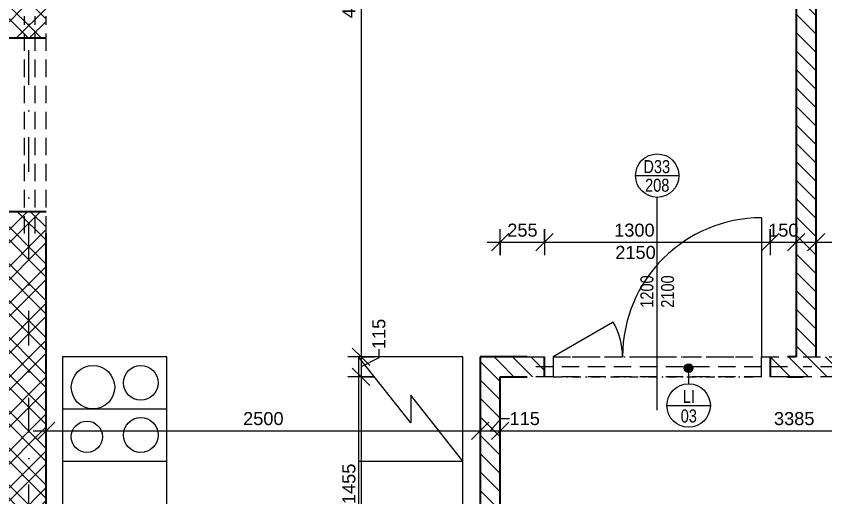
# Model space of a CAD drawing. Header units: millimetres. Extents: x -47720 to -5768, y -7799 to 13087.
# Drawn here: x -45007 to -40350, y 933 to 3698 of the extents above; entities that cross this region are included whole.
import ezdxf

# ---------------------------------------------------------------- set-up
doc = ezdxf.new("R2010")
doc.units = ezdxf.units.MM
for name, pattern in [('HA_Dash_3mm-S1mm', [150, 100, -50]), ('HA_DashDot_10mm-S3mm', [500, 200, -150, 0, -150]), ('HA_DashDot_2_2mm-S0_6mm', [110, 50, -30, 0, -30])]:
    doc.linetypes.add(name, pattern=pattern)
for name, color, linetype, lineweight in [('A-____-____-DIMS', 9, 'Continuous', 5), ('A-____-____-DIMS-50', 9, 'Continuous', 5), ('A-DOOR-____-IDEN', 9, 'Continuous', 9), ('A-DOOR-____-MCUT', 9, 'HA_DashDot_2_2mm-S0_6mm', 9), ('A-DOOR-____-OTLN', 9, 'Continuous', 9), ('A-DOOR-FRAM-MCUT', 9, 'Continuous', 9), ('A-GENM-____-HDLN', 9, 'HA_Dash_3mm-S1mm', 9), ('A-GENM-____-IDEN', 9, 'Continuous', 9), ('A-GENM-____-OTLN', 9, 'Continuous', 9), ('A-WALL-____-MCUT', 9, 'Continuous', 25), ('A-WALL-____-PATT', 9, 'Continuous', 25), ('I-WALL-____-MCUT', 9, 'Continuous', 25), ('Q-CASE-____-OTLN', 9, 'Continuous', 9), ('Q-SPCQ-____-OTLN', 9, 'Continuous', 9), ('S-GRID-____-OTLN', 9, 'Continuous', 5)]:
    doc.layers.add(name, color=color, linetype=linetype, lineweight=lineweight)
doc.styles.add('Arial_1', font='arial.ttf', dxfattribs={"height": 75})
doc.styles.add('Arial_2', font='arial.ttf', dxfattribs={"width": 0.8, "height": 75})
doc.dimstyles.new('Inner_Dimensions', dxfattribs={"dimscale": 304.8, "dimtxt": 76.519455, "dimasz": 0.328084, "dimexe": 0.246063, "dimexo": 0.0625, "dimgap": 0.032808, "dimtad": 1, "dimdec": 0, "dimzin": 0, "dimdsep": 46, "dimtxsty": 'Arial_1', "dimblk1": 'OBLIQUE', "dimblk2": 'OBLIQUE', "dimsah": 1, "dimcen": 0.09, "dimdle": 0.246063, "dimazin": 0, "dimtfac": 1, "dimtdec": 4, "dimtix": 1, "dimtmove": 0, "dimatfit": 3, "dimfxl": 0.246063, "dimfxlon": 1, "dimtvp": 1, "dimtolj": 1, "dimtzin": 0, "dimlwd": 9, "dimlwe": 9, "dimarcsym": 2})
doc.dimstyles.new('Inner_Dimensions_1', dxfattribs={"dimscale": 304.8, "dimtxt": 76.519455, "dimasz": 0.328084, "dimexe": 0.246063, "dimexo": 0.0625, "dimgap": 0.032808, "dimtad": 1, "dimdec": 0, "dimzin": 0, "dimdsep": 46, "dimtxsty": 'Arial_1', "dimblk1": 'OBLIQUE', "dimblk2": 'OBLIQUE', "dimsah": 1, "dimcen": 0.09, "dimdle": 0.246063, "dimazin": 0, "dimtfac": 1, "dimtdec": 4, "dimtix": 1, "dimtmove": 1, "dimatfit": 3, "dimfxl": 0.246063, "dimfxlon": 1, "dimtvp": 1, "dimtolj": 1, "dimtzin": 0, "dimlwd": 9, "dimlwe": 9, "dimarcsym": 2})
doc.dimstyles.new('Inner_Dimensions_2', dxfattribs={"dimscale": 304.8, "dimtxt": 76.519455, "dimasz": 0.328084, "dimexe": 0.246063, "dimexo": 0.0625, "dimgap": 0.032808, "dimtad": 1, "dimdec": 0, "dimzin": 0, "dimdsep": 46, "dimtxsty": 'Arial_1', "dimblk1": 'OBLIQUE', "dimblk2": 'OBLIQUE', "dimsah": 1, "dimcen": 0.09, "dimdle": 0.246063, "dimazin": 0, "dimtfac": 1, "dimtdec": 4, "dimtix": 1, "dimtmove": 2, "dimatfit": 3, "dimfxl": 0.246063, "dimfxlon": 1, "dimtvp": 1, "dimtolj": 1, "dimtzin": 0, "dimlwd": 9, "dimlwe": 9, "dimarcsym": 2})
pattern_1 = [(135, (0, 0), (-53.03301, -53.03301), [])]

# ---------------------------------------------------------------- blocks, each defined once
blk = doc.blocks.new('HA_DR_Double_Swing_Solid - In_BJ_1200x2100_800-1662813-DPS_2NP-C')
at = {"layer": 'A-DOOR-____-MCUT'}
for p, q in [((-600, 57.5), (600, 57.5)), ((-600, -57.5), (600, -57.5))]:
    blk.add_line(p, q, dxfattribs=at)
at = {"layer": 'A-DOOR-____-OTLN', "lineweight": 5}
for p, q in [((600, 857.5), (600, 57.5)), ((-253.6, 257.5), (-599.9, 57.5))]:
    blk.add_line(p, q, dxfattribs=at)
for centre, radius, start, end in [((600, 57.5), 800, 90, 180), ((-600, 57.5), 400, 360, 30)]:
    blk.add_arc(centre, radius, start, end, dxfattribs=at)
at = {"layer": 'A-DOOR-FRAM-MCUT'}
for p, q in [((-600, 57.5), (-600, -57.5)), ((600, -57.5), (600, 57.5))]:
    blk.add_line(p, q, dxfattribs=at)
blk = doc.blocks.new('Lednice_Mraznička_ADNS - Lednice 600x600x1800-V4-DPS_2NP-C')
at = {"layer": 'Q-SPCQ-____-OTLN'}
for p, q in [((300, 300), (-300, 300)), ((-300, 300), (-300, -300)), ((300, 300), (-80, 0)), ((300, -300), (300, 300)), ((80, 0), (-300, -300)), ((-80, 0), (80, 0)), ((-300, -300), (300, -300))]:
    blk.add_line(p, q, dxfattribs=at)
blk = doc.blocks.new('Kuchyňská_linka_sporák_ADNS - 600x600x800-1423137-DPS_2NP-C')
at = {"layer": 'Q-SPCQ-____-OTLN'}
for p, q in [((600, 600), (0, 600)), ((0, 600), (0, 0)), ((600, 600), (0, 600)), ((0, 600), (0, 300)), ((600, 0), (600, 600)), ((600, 300), (600, 600)), ((0, 300), (600, 300)), ((0, 0), (600, 0))]:
    blk.add_line(p, q, dxfattribs=at)
for centre, radius in [((175, 425), 125), ((450, 450), 100), ((450, 150), 100), ((140, 140), 90)]:
    blk.add_circle(centre, radius, dxfattribs=at)
blk = doc.blocks.new('Casework 22 - Casework 6-1427947-DPS_2NP-C')
at = {"layer": 'Q-CASE-____-OTLN'}
for p, q in [((-44739.9, 1138.2), (-44739.9, 268.2)), ((-44139.9, 868.2), (-44139.9, 1138.2)), ((-43034.9, 1138.2), (-43034.9, 868.2)), ((-42434.9, 268.2), (-42434.9, 1138.2)), ((-43639.9, 868.2), (-44139.9, 868.2)), ((-43034.9, 868.2), (-43039.9, 868.2)), ((-44739.9, 268.2), (-43639.9, 268.2)), ((-43039.9, 268.2), (-42434.9, 268.2))]:
    blk.add_line(p, q, dxfattribs=at)
blk = doc.blocks.new('TB_Porotherm KP11_5_1250mm - TB_Porotherm KP11_5_1250mm-1870064-DPS_2NP-C')
at = {"layer": 'A-GENM-____-HDLN'}
for p, q in [((-625, 57.5), (625, 57.5)), ((-625, 0), (625, 0)), ((625, -57.5), (-625, -57.5))]:
    blk.add_line(p, q, dxfattribs=at)
blk = doc.blocks.new('TB_Porotherm KP11_5_1500mm - TB_Porotherm KP11_5_1500mm-1870867-DPS_2NP-C')
at = {"layer": 'A-GENM-____-HDLN'}
for p, q in [((-750, 57.5), (750, 57.5)), ((-750, 0), (750, 0)), ((750, -57.5), (-750, -57.5))]:
    blk.add_line(p, q, dxfattribs=at)
blk = doc.blocks.new('TB_Porotherm KPVarioUNI_1250mm - TB_Porotherm KPVarioUNI_1250mm-1891196-DPS_2NP-C')
at = {"layer": 'A-GENM-____-HDLN'}
for p, q in [((-625, 205), (625, 205)), ((-625, 105), (625, 105)), ((-625, 30), (625, 30)), ((-100, 0), (100, 0)), ((-625, -95), (625, -95)), ((-625, -157.5), (625, -157.5)), ((-625, -220), (625, -220))]:
    blk.add_line(p, q, dxfattribs=at)
blk = doc.blocks.new('DIMBLOCK15-DPS_2NP-C')
at = {"layer": 'A-____-____-DIMS-50', "lineweight": 9}
for p, q in [((-44834.9, 1387.9), (-44834.9, 1237.9)), ((-44834.9, 1312.9), (-44834.9, 1387.9)), ((-44834.9, 1312.9), (-44784.9, 1362.9)), ((-42334.9, 1387.9), (-42334.9, 1237.9)), ((-42334.9, 1312.9), (-42334.9, 1387.9)), ((-42334.9, 1312.9), (-42284.9, 1362.9)), ((-44909.9, 1312.9), (-42334.9, 1312.9)), ((-44834.9, 1312.9), (-44884.9, 1262.9)), ((-42334.9, 1312.9), (-42384.9, 1262.9))]:
    blk.add_line(p, q, dxfattribs=at)
at = {"layer": 'A-____-____-DIMS-50', "color": 0, "lineweight": 9, "insert": (-43700.3, 1420.3), "char_height": 75, "width": 276.883, "attachment_point": 1, "line_spacing_factor": 0.941778, "style": 'Arial_1'}
blk.add_mtext('2500', dxfattribs=at)
blk = doc.blocks.new('_Oblique')
at = {"color": 0, "linetype": 'ByBlock', "lineweight": -2}
blk.add_line((-0.5, -0.5), (0.5, 0.5), dxfattribs=at)
blk = doc.blocks.new('DIMBLOCK16-DPS_2NP-C')
at = {"layer": 'A-____-____-DIMS-50', "lineweight": 9}
for p, q in [((-42334.9, 1387.9), (-42334.9, 1237.9)), ((-42334.9, 1312.9), (-42334.9, 1387.9)), ((-42334.9, 1312.9), (-42284.9, 1362.9)), ((-42215.7, 1381.8), (-42277.4, 1312.9)), ((-42219.9, 1387.9), (-42219.9, 1237.9)), ((-42219.9, 1312.9), (-42219.9, 1387.9)), ((-42219.9, 1312.9), (-42169.9, 1362.9)), ((-42165.7, 1381.8), (-42215.7, 1381.8)), ((-42334.9, 1312.9), (-42384.9, 1262.9)), ((-42334.9, 1312.9), (-42219.9, 1312.9)), ((-42219.9, 1312.9), (-42269.9, 1262.9))]:
    blk.add_line(p, q, dxfattribs=at)
at = {"layer": 'A-____-____-DIMS-50', "color": 0, "lineweight": 9, "insert": (-42165.7, 1420.3), "char_height": 75, "width": 207.662, "attachment_point": 1, "line_spacing_factor": 0.941778, "style": 'Arial_1'}
blk.add_mtext('115', dxfattribs=at)
blk = doc.blocks.new('DIMBLOCK17-DPS_2NP-C')
at = {"layer": 'A-____-____-DIMS-50', "lineweight": 9}
for p, q in [((-42219.9, 1387.9), (-42219.9, 1237.9)), ((-42219.9, 1312.9), (-42219.9, 1387.9)), ((-42219.9, 1312.9), (-42169.9, 1362.9)), ((-38834.9, 1387.9), (-38834.9, 1237.9)), ((-38834.9, 1312.9), (-38834.9, 1387.9)), ((-38834.9, 1312.9), (-38784.9, 1362.9)), ((-42219.9, 1312.9), (-42269.9, 1262.9)), ((-42219.9, 1312.9), (-38834.9, 1312.9)), ((-38834.9, 1312.9), (-38884.9, 1262.9))]:
    blk.add_line(p, q, dxfattribs=at)
at = {"layer": 'A-____-____-DIMS-50', "color": 0, "lineweight": 9, "insert": (-40642.8, 1420.3), "char_height": 75, "width": 276.883, "attachment_point": 1, "line_spacing_factor": 0.941778, "style": 'Arial_1'}
blk.add_mtext('3385', dxfattribs=at)
blk = doc.blocks.new('HA_TAG_Door_TypeMark_wDimensions - Scale50_Left with Bouble-921048-DPS_2NP-C')
at = {"layer": 'A-DOOR-____-IDEN'}
for p, q in [((-2.5, 22), (2.5, 22)), ((0, -5), (0, 19.5))]:
    blk.add_line(p, q, dxfattribs=at)
blk.add_circle((0, 22), 2.5, dxfattribs=at)
blk = doc.blocks.new('DIMBLOCK175-DPS_2NP-C')
at = {"layer": 'A-____-____-DIMS-50', "lineweight": 9}
for p, q in [((-42219.9, 2322.1), (-42219.9, 2472.1)), ((-41964.9, 2472.1), (-41964.9, 2322.1)), ((-41964.9, 2397.1), (-41964.9, 2472.1)), ((-42219.9, 2397.1), (-42169.9, 2447.1)), ((-41964.9, 2397.1), (-41914.9, 2447.1)), ((-42294.9, 2397.1), (-41964.9, 2397.1)), ((-42219.9, 2397.1), (-42269.9, 2347.1)), ((-42219.9, 2397.1), (-42219.9, 2322.1)), ((-41964.9, 2397.1), (-42014.9, 2347.1))]:
    blk.add_line(p, q, dxfattribs=at)
at = {"layer": 'A-____-____-DIMS-50', "color": 0, "lineweight": 9, "insert": (-42178.9, 2504.5), "char_height": 75, "width": 207.662, "attachment_point": 1, "line_spacing_factor": 0.941778, "style": 'Arial_1'}
blk.add_mtext('255', dxfattribs=at)
blk = doc.blocks.new('DIMBLOCK176-DPS_2NP-C')
at = {"layer": 'A-____-____-DIMS-50', "lineweight": 9}
for p, q in [((-41964.9, 2472.1), (-41964.9, 2322.1)), ((-41964.9, 2397.1), (-41964.9, 2472.1)), ((-40664.9, 2472.1), (-40664.9, 2322.1)), ((-40664.9, 2397.1), (-40664.9, 2472.1)), ((-41964.9, 2397.1), (-41914.9, 2447.1)), ((-40664.9, 2397.1), (-40614.9, 2447.1)), ((-41964.9, 2397.1), (-42014.9, 2347.1)), ((-41964.9, 2397.1), (-40664.9, 2397.1)), ((-40664.9, 2397.1), (-40714.9, 2347.1))]:
    blk.add_line(p, q, dxfattribs=at)
at = {"layer": 'A-____-____-DIMS-50', "color": 0, "lineweight": 9, "insert": (-41563.2, 2504.5), "char_height": 75, "width": 276.883, "attachment_point": 1, "line_spacing_factor": 0.941778, "style": 'Arial_1'}
blk.add_mtext('1300', dxfattribs=at)
blk = doc.blocks.new('DIMBLOCK177-DPS_2NP-C')
at = {"layer": 'A-____-____-DIMS-50', "lineweight": 9}
for p, q in [((-40664.9, 2472.1), (-40664.9, 2322.1)), ((-40664.9, 2397.1), (-40664.9, 2472.1)), ((-40514.9, 2472.1), (-40514.9, 2322.1)), ((-40514.9, 2397.1), (-40514.9, 2472.1)), ((-40664.9, 2397.1), (-40614.9, 2447.1)), ((-40514.9, 2397.1), (-40464.9, 2447.1)), ((-40664.9, 2397.1), (-40714.9, 2347.1)), ((-40664.9, 2397.1), (-40439.9, 2397.1)), ((-40514.9, 2397.1), (-40564.9, 2347.1))]:
    blk.add_line(p, q, dxfattribs=at)
at = {"layer": 'A-____-____-DIMS-50', "color": 0, "lineweight": 9, "insert": (-40676.4, 2504.5), "char_height": 75, "width": 207.662, "attachment_point": 1, "line_spacing_factor": 0.941778, "style": 'Arial_1'}
blk.add_mtext('150', dxfattribs=at)
blk = doc.blocks.new('HA_TAG_GM_Products - Generic-588599-DPS_2NP-C')
at = {"layer": 'A-GENM-____-IDEN'}
blk.add_line((-2.5, 0), (2.5, 0), dxfattribs=at)
blk.add_circle((0, 0), 2.5, dxfattribs=at)
blk = doc.blocks.new('DIMBLOCK211-DPS_2NP-C')
at = {"layer": 'A-____-____-DIMS-50', "lineweight": 9}
for p, q in [((-40399.9, 2472.1), (-40399.9, 2322.1)), ((-40399.9, 2397.1), (-40399.9, 2472.1)), ((-39849.9, 2472.1), (-39849.9, 2322.1)), ((-39849.9, 2397.1), (-39849.9, 2472.1)), ((-40399.9, 2397.1), (-40349.9, 2447.1)), ((-39849.9, 2397.1), (-39799.9, 2447.1)), ((-40474.9, 2397.1), (-39774.9, 2397.1)), ((-40399.9, 2397.1), (-40449.9, 2347.1)), ((-39849.9, 2397.1), (-39899.9, 2347.1))]:
    blk.add_line(p, q, dxfattribs=at)
at = {"layer": 'A-____-____-DIMS-50', "color": 0, "lineweight": 9, "insert": (-40211.4, 2504.5), "char_height": 75, "width": 207.662, "attachment_point": 1, "line_spacing_factor": 0.941778, "style": 'Arial_1'}
blk.add_mtext('550', dxfattribs=at)
blk = doc.blocks.new('DIMBLOCK215-DPS_2NP-C')
at = {"layer": 'A-____-____-DIMS-50', "lineweight": 9}
for p, q in [((-43021.3, 6248.2), (-43071.3, 6298.2)), ((-42946.3, 6248.2), (-43096.3, 6248.2)), ((-43021.3, 6248.2), (-43021.3, 1738.2)), ((-43021.3, 6248.2), (-42971.3, 6198.2)), ((-43021.3, 6248.2), (-42946.3, 6248.2)), ((-43021.3, 1738.2), (-43071.3, 1788.2)), ((-42946.3, 1738.2), (-43096.3, 1738.2)), ((-43021.3, 1738.2), (-42971.3, 1688.2)), ((-43021.3, 1738.2), (-42946.3, 1738.2))]:
    blk.add_line(p, q, dxfattribs=at)
at = {"layer": 'A-____-____-DIMS-50', "color": 0, "lineweight": 9, "insert": (-43128.7, 3686.5), "char_height": 75, "width": 276.883, "attachment_point": 1, "rotation": 90, "line_spacing_factor": 0.941778, "style": 'Arial_1'}
blk.add_mtext('4510', dxfattribs=at)
blk = doc.blocks.new('DIMBLOCK216-DPS_2NP-C')
at = {"layer": 'A-____-____-DIMS-50', "lineweight": 9}
for p, q in [((-43021.3, 1738.2), (-43071.3, 1788.2)), ((-42917.8, 1782.2), (-42917.8, 1732.2)), ((-42946.3, 1738.2), (-43096.3, 1738.2)), ((-43021.3, 1738.2), (-43021.3, 1623.2)), ((-43021.3, 1738.2), (-42971.3, 1688.2)), ((-43021.3, 1738.2), (-42946.3, 1738.2)), ((-42917.8, 1732.2), (-43021.3, 1680.7)), ((-43021.3, 1623.2), (-43071.3, 1673.2)), ((-42946.3, 1623.2), (-43096.3, 1623.2)), ((-43021.3, 1623.2), (-42971.3, 1573.2)), ((-43021.3, 1623.2), (-42946.3, 1623.2))]:
    blk.add_line(p, q, dxfattribs=at)
at = {"layer": 'A-____-____-DIMS-50', "color": 0, "lineweight": 9, "insert": (-42956.3, 1782.2), "char_height": 75, "width": 207.662, "attachment_point": 1, "rotation": 90, "line_spacing_factor": 0.941778, "style": 'Arial_1'}
blk.add_mtext('115', dxfattribs=at)
blk = doc.blocks.new('DIMBLOCK217-DPS_2NP-C')
at = {"layer": 'A-____-____-DIMS-50', "lineweight": 9}
for p, q in [((-43021.3, 1623.2), (-43071.3, 1673.2)), ((-42946.3, 1623.2), (-43096.3, 1623.2)), ((-43021.3, 1623.2), (-43021.3, 168.2)), ((-43021.3, 1623.2), (-42971.3, 1573.2)), ((-43021.3, 1623.2), (-42946.3, 1623.2)), ((-43021.3, 168.2), (-43071.3, 218.2)), ((-42946.3, 168.2), (-43096.3, 168.2)), ((-43021.3, 168.2), (-42971.3, 118.2)), ((-43021.3, 168.2), (-42946.3, 168.2))]:
    blk.add_line(p, q, dxfattribs=at)
at = {"layer": 'A-____-____-DIMS-50', "color": 0, "lineweight": 9, "insert": (-43128.7, 890.4), "char_height": 75, "width": 276.883, "attachment_point": 1, "rotation": 90, "line_spacing_factor": 0.941778, "style": 'Arial_1'}
blk.add_mtext('1455', dxfattribs=at)

msp = doc.modelspace()

# ---------------------------------------------------------------- hatches: boundary and pattern name
at = {"layer": 'A-GENM-____-IDEN'}
h = msp.add_hatch(color=256, dxfattribs=at)
edge = h.paths.add_edge_path()
edge.add_arc((-41134.2, 1672.8), 25, 0, 360)
at = {"layer": 'A-WALL-____-PATT', "lineweight": 5}
h = msp.add_hatch(dxfattribs=at)
h.set_pattern_fill('FP_1', color=256, style=0, pattern_type=2)
h.set_pattern_definition([(45, (0, 0), (-106.066, 106.066), []), (45, (75, 0), (-106.066, 106.066), []), (315, (0, 0), (106.066, 106.066), []), (315, (75, 0), (106.066, 106.066), [])])
h.paths.add_polyline_path([(-44834.9, -5301.8), (-44834.9, -4801.8), (-45274.9, -4801.8), (-45274.9, -5301.8)])
h.paths.add_polyline_path([(-44834.9, -3801.8), (-44834.9, -1956.8), (-45274.9, -1956.8), (-45274.9, -3801.8)])
h.paths.add_polyline_path([(-45054.9, -1331.8), (-44834.9, -1331.8), (-44834.9, 2573.2), (-45274.9, 2573.2), (-45274.9, -1331.8)])
h.paths.add_polyline_path([(-45274.9, 3573.2), (-44834.9, 3573.2), (-44834.9, 7548.2), (-45274.9, 7548.2)])
h = msp.add_hatch(dxfattribs=at)
h.set_pattern_fill('FP_3', color=256, style=0, pattern_type=2)
h.set_pattern_definition(pattern_1)
h.paths.add_polyline_path([(-40399.9, 1738.2), (-40399.9, 6148.2), (-40514.9, 6148.2), (-40514.9, 1738.2)])
h = msp.add_hatch(dxfattribs=at)
h.set_pattern_fill('FP_3', color=256, style=0, pattern_type=2)
h.set_pattern_definition(pattern_1)
h.paths.add_polyline_path([(-42334.9, -2666.8), (-42219.9, -2666.8), (-42219.9, -1756.8), (-42334.9, -1756.8), (-42334.9, -2071.8)])
h.paths.add_polyline_path([(-42219.9, -956.8), (-42219.9, 1738.2), (-42334.9, 1738.2), (-42334.9, -956.8)])
h = msp.add_hatch(dxfattribs=at)
h.set_pattern_fill('FP_3', color=256, style=0, pattern_type=2)
h.set_pattern_definition(pattern_1)
h.paths.add_polyline_path([(-36959.9, 1623.2), (-36959.9, 1738.2), (-39399.9, 1738.2), (-39399.9, 1623.2), (-37313.9, 1623.2)])
h.paths.add_polyline_path([(-40299.9, 1623.2), (-40299.9, 1738.2), (-40664.9, 1738.2), (-40664.9, 1623.2)])
h.paths.add_polyline_path([(-41964.9, 1623.2), (-41964.9, 1738.2), (-42219.9, 1738.2), (-42219.9, 1623.2)])

# ---------------------------------------------------------------- linework, layer by layer
at = {"layer": 'A-GENM-____-IDEN'}
msp.add_line((-41134.2, 1672.8), (-41134.2, 1582.8), dxfattribs=at)
msp.add_circle((-41134.2, 1672.8), 25, dxfattribs=at)
at = {"layer": 'A-WALL-____-MCUT'}
for p, q in [((-45319.9, 3573.2), (-44834.9, 3573.2)), ((-44834.9, 2573.2), (-45319.9, 2573.2)), ((-44834.9, 168.2), (-44834.9, 2448.2))]:
    msp.add_line(p, q, dxfattribs=at)
at = {"layer": 'I-WALL-____-MCUT'}
for p, q in [((-40399.9, 1738.2), (-40399.9, 6428.2)), ((-40514.9, 6148.2), (-40514.9, 1738.2)), ((-42334.9, 1738.2), (-42334.9, 168.2)), ((-42065, 1738.2), (-42334.9, 1738.2)), ((-41964.9, 1623.2), (-41964.9, 1738.2)), ((-40664.9, 1738.2), (-40664.9, 1623.2)), ((-40514.9, 1738.2), (-40564.9, 1738.2)), ((-42219.9, -856.7), (-42219.9, 1623.2)), ((-42219.9, 1623.2), (-42065, 1623.2)), ((-40564.9, 1623.2), (-40475, 1623.2))]:
    msp.add_line(p, q, dxfattribs=at)
at = {"layer": 'S-GRID-____-OTLN', "linetype": 'HA_DashDot_10mm-S3mm', "lineweight": 9}
msp.add_line((-44934.9, -6198.9), (-44934.9, 11487.4), dxfattribs=at)

# ---------------------------------------------------------------- block references
at = {"layer": 'A-DOOR-____-IDEN', "xscale": 49.99999999999998, "yscale": 49.99999999999998, "zscale": 49.99999999999998}
msp.add_blockref('HA_TAG_Door_TypeMark_wDimensions - Scale50_Left with Bouble-921048-DPS_2NP-C', (-41314.9, 1680.7), dxfattribs=at)
at = {"layer": 'A-DOOR-____-OTLN'}
msp.add_blockref('HA_DR_Double_Swing_Solid - In_BJ_1200x2100_800-1662813-DPS_2NP-C', (-41314.9, 1680.7), dxfattribs=at)
at = {"layer": 'A-GENM-____-IDEN', "xscale": 49.99999999999998, "yscale": 49.99999999999998, "zscale": 49.99999999999998}
msp.add_blockref('HA_TAG_GM_Products - Generic-588599-DPS_2NP-C', (-41134.2, 1457.8), dxfattribs=at)
at = {"layer": 'A-GENM-____-OTLN'}
for name, p, rotation in [('TB_Porotherm KPVarioUNI_1250mm - TB_Porotherm KPVarioUNI_1250mm-1891196-DPS_2NP-C', (-45054.9, 3073.2), 89.99999999999932), ('TB_Porotherm KP11_5_1500mm - TB_Porotherm KP11_5_1500mm-1870867-DPS_2NP-C', (-41314.9, 1680.7), 180), ('TB_Porotherm KP11_5_1250mm - TB_Porotherm KP11_5_1250mm-1870064-DPS_2NP-C', (-39849.9, 1680.7), 180)]:
    msp.add_blockref(name, p, dxfattribs=dict(at, rotation=rotation))
at = {"layer": 'Q-CASE-____-OTLN'}
msp.add_blockref('Casework 22 - Casework 6-1427947-DPS_2NP-C', (0, 0), dxfattribs=at)
at = {"layer": 'Q-SPCQ-____-OTLN'}
msp.add_blockref('Kuchyňská_linka_sporák_ADNS - 600x600x800-1423137-DPS_2NP-C', (-44739.9, 1138.2), dxfattribs=at)
at = {"layer": 'Q-SPCQ-____-OTLN', "rotation": 269.999999999999}
msp.add_blockref('Lednice_Mraznička_ADNS - Lednice 600x600x1800-V4-DPS_2NP-C', (-42734.9, 1438.2), dxfattribs=at)

# ---------------------------------------------------------------- texts
at = {"layer": 'A-DOOR-____-IDEN', "lineweight": 5, "char_height": 75, "attachment_point": 1}
for s, insert, width, style in [('D33', (-41394.7, 2870.1), 189.198, 'Arial_2'), ('208', (-41385.1, 2763), 173.164, 'Arial_2'), ('2150', (-41556.7, 2376.4), 288.607, 'Arial_1')]:
    msp.add_mtext(s, dxfattribs=dict(at, insert=insert, width=width, style=style))
at = {"layer": 'A-DOOR-____-IDEN', "lineweight": 5, "char_height": 75, "width": 230.886, "attachment_point": 1, "rotation": 90, "style": 'Arial_2'}
for s, insert in [('1200', (-41412.5, 2020.5)), ('2100', (-41293.4, 2020.5))]:
    msp.add_mtext(s, dxfattribs=dict(at, insert=insert))
at = {"layer": 'A-GENM-____-IDEN', "lineweight": 5, "char_height": 75, "attachment_point": 1, "style": 'Arial_2'}
for s, insert, width in [('LI', (-41168, 1547.9), 86.582), ('03', (-41180, 1435.2), 115.443)]:
    msp.add_mtext(s, dxfattribs=dict(at, insert=insert, width=width))

# ---------------------------------------------------------------- dimensions: what is measured, and where the dimension line sits
at = {"layer": 'A-____-____-DIMS', "lineweight": 9}
for base, p1, p2, dimstyle, override, picture, middle in [((-43021.3, 1738.2), (-42946.3, 6248.2), (-42946.3, 1738.2), 'Inner_Dimensions_2', {"dimpost": '<>', "dimfxl": 4510}, 'DIMBLOCK215-DPS_2NP-C', (-43078.7, 3825)), ((-43021.3, 1623.2), (-42946.3, 1738.2), (-42946.3, 1623.2), 'Inner_Dimensions_1', {"dimpost": '<>', "dimfxl": 115}, 'DIMBLOCK216-DPS_2NP-C', (-42906.3, 1886)), ((-43021.3, 168.2), (-42946.3, 1623.2), (-42946.3, 168.2), 'Inner_Dimensions_2', {"dimpost": '<>', "dimfxl": 1455}, 'DIMBLOCK217-DPS_2NP-C', (-43078.7, 1028.9))]:
    dim = msp.add_linear_dim(base=base, p1=p1, p2=p2, angle=90, dimstyle=dimstyle, override=override, dxfattribs=at)
    dim.commit()
    dim.dimension.update_dxf_attribs({"geometry": picture, "text_midpoint": middle, "dimtype": 160, "text_rotation": 90})
for base, p1, p2, override, picture, middle in [((-41964.9, 2397.1), (-42219.9, 2322.1), (-41964.9, 2472.1), {"dimpost": '<>', "dimfxl": 295.846244}, 'DIMBLOCK175-DPS_2NP-C', (-42092.4, 2445.4)), ((-40514.9, 2397.1), (-40664.9, 2472.1), (-40514.9, 2472.1), {"dimpost": '<>', "dimfxl": 150}, 'DIMBLOCK177-DPS_2NP-C', (-40589.9, 2445.4)), ((-39849.9, 2397.1), (-40399.9, 2472.1), (-39849.9, 2472.1), {"dimpost": '<>', "dimfxl": 550}, 'DIMBLOCK211-DPS_2NP-C', (-40124.9, 2445.4)), ((-42334.9, 1312.9), (-44834.9, 1387.9), (-42334.9, 1387.9), {"dimpost": '<>', "dimfxl": 2500}, 'DIMBLOCK15-DPS_2NP-C', (-43584.9, 1361.2)), ((-38834.9, 1312.9), (-42219.9, 1387.9), (-38834.9, 1387.9), {"dimpost": '<>', "dimfxl": 3385}, 'DIMBLOCK17-DPS_2NP-C', (-40527.4, 1361.2))]:
    dim = msp.add_linear_dim(base=base, p1=p1, p2=p2, dimstyle='Inner_Dimensions', override=override, dxfattribs=at)
    dim.commit()
    dim.dimension.update_dxf_attribs({"geometry": picture, "text_midpoint": middle})
for base, p1, p2, dimstyle, override, picture, middle in [((-40664.9, 2397.1), (-41964.9, 2472.1), (-40664.9, 2472.1), 'Inner_Dimensions_2', {"dimpost": '<>', "dimfxl": 1300}, 'DIMBLOCK176-DPS_2NP-C', (-41424.7, 2454.5)), ((-42219.9, 1312.9), (-42334.9, 1387.9), (-42219.9, 1387.9), 'Inner_Dimensions_1', {"dimpost": '<>', "dimfxl": 115}, 'DIMBLOCK16-DPS_2NP-C', (-42061.9, 1370.3))]:
    dim = msp.add_linear_dim(base=base, p1=p1, p2=p2, dimstyle=dimstyle, override=override, dxfattribs=at)
    dim.commit()
    dim.dimension.update_dxf_attribs({"geometry": picture, "text_midpoint": middle, "dimtype": 160})

doc.saveas('drawing.dxf')
